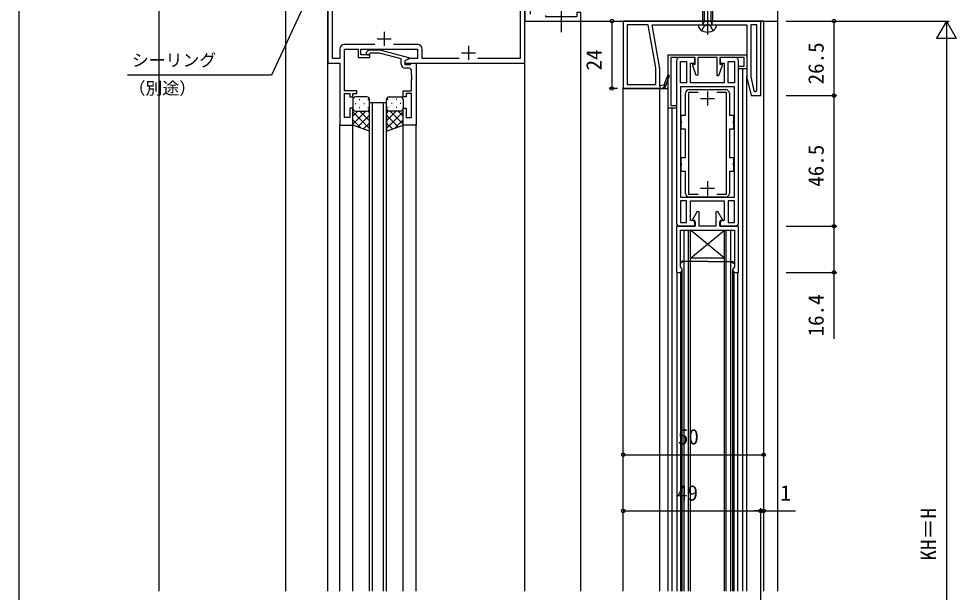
# Model space of a CAD drawing. Units: millimetres, scale not verified. Extents: x -438 to 438, y -381 to 379.
# Drawn here: x -437.5 to -104, y -31.7 to 172.3 of the extents above; entities that cross this region are included whole.
import ezdxf
from ezdxf.enums import TextEntityAlignment as Align

# ---------------------------------------------------------------- set-up
doc = ezdxf.new("R2010")
doc.units = ezdxf.units.MM
doc.header["$LTSCALE"] = 2
for name, color, linetype in [('0-2_YKK_11', 7, 'Continuous'), ('0-3_YKK_12', 2, 'Continuous'), ('0-4_YKK_13', 4, 'Continuous'), ('0-6_YKK_D', 6, 'Continuous'), ('0-7_YKK_ZWAK', 7, 'Continuous'), ('0-8_YSS_K', 3, 'Continuous'), ('0-9_YSS_KE', 3, 'Continuous')]:
    doc.layers.add(name, color=color, linetype=linetype)
doc.styles.add('ＭＳ ゴシック', font='')
doc.styles.get('ＭＳ ゴシック').set_extended_font_data('MS Gothic')

msp = doc.modelspace()

# ---------------------------------------------------------------- linework, layer by layer
at = {"layer": '0-2_YKK_11'}
for p, q in [((-307.504, 167.689), (-307.504, 162.689)), ((-310.004, 165.189), (-305.004, 165.189)), ((-310.855, 163.119), (-321.704, 163.119)), ((-295.574, 163.119), (-304.154, 163.119)), ((-280.004, 160.189), (-275.004, 160.189)), ((-277.504, 162.689), (-277.504, 157.689)), ((-203.504, 157.489), (-203.504, 99.489)), ((-181.504, 99.489), (-181.504, 157.489)), ((-298.734, 154.689), (-299.904, 154.689)), ((-208.516, 147.663), (-207.057, 149.122)), ((-195.004, 143.989), (-190.004, 143.989)), ((-192.504, 146.489), (-192.504, 141.489)), ((-192.504, 114.489), (-192.504, 109.489)), ((-195.004, 111.989), (-190.004, 111.989)), ((-201.719, 85.889), (-201.379, 86.085)), ((-201.129, 85.652), (-201.129, 85.652))]:
    msp.add_line(p, q, dxfattribs=at)
for points in [[(-327.504, 186.489), (-327.504, 156.489), (-323.304, 156.489), (-323.304, 134.489), (-318.704, 134.489), (-318.704, 140.489), (-319.704, 140.489), (-319.704, 137.189), (-321.674, 137.189), (-321.674, 145.689), (-319.704, 145.689), (-319.704, 144.489), (-318.704, 144.489), (-318.704, 145.689), (-317.204, 145.689), (-317.204, 146.689), (-321.674, 146.689), (-321.674, 161.489), (-316.804, 161.489), (-316.804, 158.489), (-312.604, 158.489), (-312.604, 159.489), (-315.804, 159.489), (-315.804, 161.489), (-295.604, 161.489), (-295.604, 158.119), (-298.667, 158.119), (-300.104, 157.289), (-300.104, 156.489), (-257.504, 156.489), (-257.504, 186.489)], [(-323.304, 161.519), (-323.304, 158.119), (-325.874, 158.119), (-325.874, 184.859)], [(-261.229, 186.369), (-261.779, 186.369), (-261.962, 186.489), (-262.046, 186.489), (-262.229, 186.369), (-262.779, 186.369), (-262.962, 186.489), (-266.504, 186.489), (-266.504, 185.489), (-265.413, 184.859), (-259.134, 184.859), (-259.134, 158.119), (-274.154, 158.119)], [(-255.504, 173.989), (-255.504, 186.489), (-257.504, 186.489), (-257.504, 172.989), (-257.504, 171.489)], [(-257.504, 171.489), (-237.504, 171.489), (-237.504, 174.489), (-239.004, 174.489), (-239.004, 172.989), (-250.004, 172.989), (-250.004, 173.489)], [(-173.504, 171.489), (-222.504, 171.489), (-222.504, 147.489), (-209.504, 147.489), (-208.082, 147.74)], [(-209.533, 155.152), (-212.167, 170.089), (-192.963, 170.089), (-192.779, 170.209), (-192.229, 170.209), (-192.046, 170.089), (-178.504, 170.089), (-178.504, 151.705)], [(-178.456, 151.278), (-177.004, 144.989), (-173.504, 144.989), (-173.504, 171.489)], [(-174.904, 146.938), (-174.904, 170.089), (-177.104, 170.089), (-177.104, 151.648), (-175.989, 146.815)], [(-313.728, 160.513), (-312.953, 161.289), (-309.007, 161.289), (-298.904, 158.582), (-298.904, 157.982), (-300.104, 157.289), (-300.104, 155.989), (-298.304, 155.989), (-298.104, 156.189), (-297.804, 156.489), (-296.104, 156.489)], [(-301.404, 156.189), (-301.404, 158.009), (-309.165, 160.089), (-312.456, 160.089), (-312.88, 159.665)], [(-280.855, 158.119), (-293.974, 158.119), (-293.974, 161.519)], [(-182.504, 158.489), (-188.004, 158.489), (-188.004, 156.489), (-186.504, 156.489), (-186.504, 149.489), (-198.504, 149.489), (-198.504, 156.489), (-197.004, 156.489), (-197.004, 158.489), (-202.504, 158.489)], [(-296.104, 156.489), (-296.104, 134.489), (-300.704, 134.489), (-300.704, 140.489), (-299.704, 140.489), (-299.704, 137.189), (-297.734, 137.189), (-297.734, 145.689), (-299.704, 145.689), (-299.704, 144.489), (-300.704, 144.489), (-300.704, 146.689), (-297.734, 146.689), (-297.734, 150.531), (-297.614, 150.714), (-297.614, 151.264), (-297.734, 151.447), (-297.734, 151.531), (-297.614, 151.714), (-297.614, 152.264), (-297.734, 152.447), (-297.734, 153.689)], [(-207.311, 148.395), (-206.019, 152.095), (-206.581, 152.304), (-208.004, 148.689), (-209.504, 148.489), (-209.504, 154.823)], [(-207.311, 148.395), (-206.019, 152.095), (-206.581, 152.304), (-208.004, 148.689), (-209.504, 148.489), (-209.504, 147.489), (-208.082, 147.74)], [(-199.004, 147.089), (-192.963, 147.089), (-192.779, 146.969), (-192.229, 146.969), (-192.046, 147.089), (-186.004, 147.089)], [(-200.304, 110.189), (-200.304, 117.989), (-201.804, 117.989), (-201.804, 120.031), (-201.684, 120.214), (-201.684, 120.764), (-201.804, 120.947), (-201.804, 122.989), (-200.304, 122.989), (-200.304, 132.989), (-201.804, 132.989), (-201.804, 135.031), (-201.684, 135.214), (-201.684, 135.764), (-201.804, 135.947), (-201.804, 137.989), (-200.304, 137.989), (-200.304, 145.789)], [(-195.84, 146.089), (-199.304, 146.089), (-199.304, 109.889), (-195.84, 109.889)], [(-189.168, 109.889), (-185.704, 109.889), (-185.704, 146.089), (-189.168, 146.089)], [(-184.704, 145.789), (-184.704, 137.989), (-183.204, 137.989), (-183.204, 135.947), (-183.324, 135.764), (-183.324, 135.214), (-183.204, 135.031), (-183.204, 132.989), (-184.704, 132.989)], [(-184.704, 132.989), (-184.704, 122.989), (-183.204, 122.989), (-183.204, 120.947), (-183.324, 120.764), (-183.324, 120.214), (-183.204, 120.031), (-183.204, 117.989), (-184.704, 117.989), (-184.704, 110.189)], [(-202.504, 98.489), (-197.004, 98.489), (-197.004, 100.489), (-198.504, 100.489), (-198.504, 107.489), (-186.504, 107.489), (-186.504, 100.489), (-188.004, 100.489), (-188.004, 98.489), (-182.504, 98.489)], [(-186.004, 108.889), (-192.046, 108.889), (-192.229, 109.009), (-192.779, 109.009), (-192.963, 108.889), (-199.004, 108.889)], [(-182.504, 82.089), (-181.504, 82.089), (-181.504, 98.489), (-188.154, 98.489), (-188.154, 100.042), (-187.034, 100.689), (-188.813, 103.771), (-189.554, 103.572), (-189.554, 98.489), (-195.454, 98.489), (-195.454, 103.572), (-196.195, 103.771), (-197.975, 100.689), (-196.854, 100.042), (-196.854, 98.489), (-203.504, 98.489), (-203.504, 82.089), (-202.504, 82.089)], [(-202.104, 97.089), (-182.904, 97.089), (-182.904, 85.889), (-182.904, 85.089), (-182.904, 84.063), (-183.279, 83.579), (-183.504, 83.289), (-183.504, 83.089)], [(-201.504, 83.089), (-201.504, 83.289), (-201.729, 83.579), (-202.104, 84.063), (-202.104, 85.089), (-202.104, 85.889), (-202.104, 97.089)], [(-201.379, 86.085), (-201.719, 85.889), (-201.719, 85.889)], [(-183.29, 85.889), (-201.379, 86.085), (-182.904, 85.889)], [(-182.904, 85.089), (-183.879, 85.652), (-183.629, 86.085), (-183.29, 85.889), (-183.29, 85.889)]]:
    msp.add_lwpolyline(points, dxfattribs=at)
for points in [[(-221.104, 170.089), (-221.104, 148.889), (-210.904, 148.889), (-210.904, 154.866), (-213.588, 170.089)], [(-206.504, 159.489), (-178.504, 159.489), (-178.504, 154.489), (-181.504, 154.489), (-181.504, 155.489), (-179.504, 155.489), (-179.504, 158.489), (-188.104, 158.489), (-188.104, 156.189), (-187.304, 156.189), (-187.304, 155.689), (-188.604, 151.951), (-189.104, 152.035), (-189.104, 158.489), (-195.904, 158.489), (-195.904, 152.24), (-196.471, 152.144), (-197.704, 155.689), (-197.704, 156.189), (-196.904, 156.189), (-196.904, 158.489), (-205.504, 158.489), (-205.504, 141.489), (-203.504, 141.489), (-203.504, 140.489), (-206.504, 140.489)], [(-199.904, 157.089), (-199.904, 149.489), (-202.104, 149.489), (-202.104, 157.089)], [(-182.904, 157.089), (-182.904, 149.489), (-185.104, 149.489), (-185.104, 157.089)], [(-182.904, 108.889), (-182.904, 148.089), (-202.104, 148.089), (-202.104, 108.889)], [(-199.904, 99.889), (-199.904, 107.489), (-202.104, 107.489), (-202.104, 99.889)], [(-182.904, 99.889), (-182.904, 107.489), (-185.104, 107.489), (-185.104, 99.889)]]:
    msp.add_lwpolyline(points, close=True, dxfattribs=at)
for centre, radius, start, end in [((-321.704, 161.519), 1.6, 90.00001, 179.99999), ((-313.304, 160.089), 0.6, 134.99999, 315.00001), ((-295.574, 161.519), 1.6, 0.00001, 89.99999), ((-202.504, 157.489), 1, 90.00001, 179.99999), ((-182.504, 157.489), 1, 0.00001, 89.99999), ((-299.904, 156.189), 1.5, 180.00001, 269.99999), ((-298.734, 153.689), 1, 0.00001, 89.99999), ((-211.404, 154.823), 1.9, 359.99996, 9.99996), ((-176.604, 151.705), 1.9, 180.00003, 192.99466), ((-208.255, 148.724), 1, 279.99997, 340.75469), ((-208.255, 148.724), 1, 279.99997, 340.75469), ((-199.004, 145.789), 1.3, 90.00001, 179.99999), ((-186.004, 145.789), 1.3, 0.00001, 89.99999), ((-175.454, 146.938), 0.549, 192.9946, 359.99999), ((-199.004, 110.189), 1.3, 180.00001, 269.99999), ((-186.004, 110.189), 1.3, 270.00001, 359.99999), ((-202.504, 99.489), 1, 180.00001, 269.99999), ((-182.504, 99.489), 1, 270.00001, 359.99999), ((-201.742, 85.987), 0.376, 195.12324, 15.12326), ((-201.254, 85.868), 0.25, 299.99992, 119.99994), ((-202.504, 83.089), 1, 270.00001, 359.99999), ((-182.504, 83.089), 1, 180.00001, 269.99999)]:
    msp.add_arc(centre, radius, start, end, dxfattribs=at)
at = {"layer": '0-3_YKK_12'}
for p, q in [((-327.504, -31.255), (-327.504, 186.489)), ((-257.504, -31.255), (-257.504, 186.489)), ((-237.504, -31.255), (-237.504, 171.489)), ((-172.504, 171.489), (-174.004, 171.489)), ((-172.504, -31.255), (-172.504, 171.489)), ((-167.504, -31.255), (-167.504, 171.489)), ((-179.904, -31.255), (-179.904, 154.489)), ((-178.504, -31.255), (-178.504, 151.989)), ((-222.504, -31.255), (-222.504, 147.987)), ((-209.504, 147.489), (-222.504, 147.489)), ((-209.504, -31.255), (-209.504, 147.489)), ((-209.504, 147.489), (-206.504, 147.489)), ((-312.704, 142.49), (-306.704, 142.49)), ((-312.704, -31.255), (-312.704, 142.49)), ((-311.704, -31.255), (-311.704, 142.49)), ((-307.704, -31.255), (-307.704, 142.49)), ((-306.704, -31.255), (-306.704, 142.49)), ((-206.504, -31.255), (-206.504, 140.789)), ((-205.104, -31.255), (-205.104, 140.489)), ((-323.304, -31.255), (-323.304, 134.789)), ((-318.704, -31.255), (-318.704, 134.989)), ((-300.704, -31.255), (-300.704, 134.789)), ((-296.104, -31.255), (-296.104, 134.789)), ((-200.813, 97.089), (-184.196, 97.089)), ((-200.813, -31.255), (-200.813, 97.089)), ((-199.213, -31.255), (-199.213, 97.089)), ((-186.496, 87.089), (-198.513, 97.089)), ((-198.513, -31.255), (-198.513, 97.089)), ((-186.496, -31.255), (-186.496, 97.089)), ((-185.796, -31.255), (-185.796, 97.089)), ((-184.196, -31.255), (-184.196, 97.089)), ((-203.304, -31.255), (-203.304, 82.106)), ((-202.004, -31.255), (-202.004, 82.223)), ((-201.513, -31.255), (-201.513, 82.959)), ((-183.496, -31.255), (-183.496, 82.959)), ((-183.004, -31.255), (-183.004, 82.223)), ((-181.704, -31.255), (-181.704, 82.106))]:
    msp.add_line(p, q, dxfattribs=at)
msp.add_lwpolyline([(-186.496, 87.089), (-198.513, 87.089), (-186.496, 97.089)], dxfattribs=at)
at = {"layer": '0-4_YKK_13'}
for p, q in [((-192.504, 190.867), (-192.504, 166.714)), ((-194.25, 186.063), (-194.25, 171.489)), ((-193.722, 186.063), (-193.722, 171.489)), ((-191.287, 186.063), (-191.287, 171.489)), ((-190.758, 186.063), (-190.758, 171.489)), ((-244.504, 179.927), (-244.504, 167.556)), ((-195.754, 170.089), (-194.584, 170.089)), ((-194.25, 171.489), (-190.758, 171.489)), ((-194.25, 171.489), (-194.093, 170.685)), ((-193.722, 171.489), (-194.114, 170.417)), ((-191.287, 171.489), (-190.894, 170.417)), ((-190.758, 171.489), (-190.915, 170.685)), ((-318.704, 143.489), (-318.704, 140.489)), ((-313.704, 144.489), (-317.704, 144.489)), ((-316.369, 143.54), (-316.169, 143.54)), ((-313.339, 143.54), (-313.139, 143.54)), ((-312.704, 140.489), (-312.704, 143.489)), ((-306.704, 140.489), (-306.704, 143.489)), ((-306.069, 143.54), (-306.269, 143.54)), ((-305.704, 144.489), (-301.704, 144.489)), ((-303.039, 143.54), (-303.239, 143.54)), ((-300.704, 143.489), (-300.704, 140.489)), ((-317.784, 142.125), (-317.584, 142.125)), ((-316.369, 140.71), (-316.169, 140.71)), ((-314.754, 142.125), (-314.554, 142.125)), ((-313.339, 140.71), (-313.139, 140.71)), ((-312.704, 132.346), (-312.704, 140.489)), ((-306.704, 140.489), (-306.704, 132.346)), ((-306.069, 140.71), (-306.269, 140.71)), ((-304.654, 142.125), (-304.854, 142.125)), ((-303.039, 140.71), (-303.239, 140.71)), ((-301.624, 142.125), (-301.824, 142.125)), ((-314.084, 139.489), (-318.704, 134.869)), ((-316.912, 139.489), (-318.704, 137.697)), ((-318.704, 139.221), (-312.704, 133.221)), ((-317.704, 139.489), (-314.104, 139.489)), ((-317.304, 139.489), (-313.704, 139.489)), ((-312.704, 138.04), (-316.9, 133.844)), ((-316.144, 139.489), (-312.704, 136.049)), ((-313.372, 139.546), (-312.704, 138.877)), ((-306.036, 139.545), (-306.704, 138.877)), ((-303.264, 139.489), (-306.704, 136.049)), ((-300.704, 139.221), (-306.704, 133.221)), ((-306.704, 138.04), (-302.508, 133.844)), ((-302.104, 139.489), (-305.704, 139.489)), ((-305.325, 139.489), (-300.704, 134.869)), ((-301.704, 139.489), (-305.304, 139.489)), ((-302.496, 139.489), (-300.704, 137.697)), ((-318.704, 136.392), (-315.743, 133.431)), ((-312.704, 135.212), (-314.816, 133.1)), ((-306.704, 135.212), (-304.592, 133.1)), ((-300.704, 136.392), (-303.665, 133.431))]:
    msp.add_line(p, q, dxfattribs=at)
for points in [[(-194.584, 170.089), (-190.425, 170.089), (-189.254, 170.089)], [(-194.454, 168.096), (-193.649, 169.725), (-192.504, 170.334)], [(-190.554, 168.096), (-191.359, 169.725), (-192.504, 170.334)], [(-312.704, 132.346), (-318.704, 134.489), (-318.704, 140.489)], [(-306.704, 132.346), (-300.704, 134.489), (-300.704, 140.489)]]:
    msp.add_lwpolyline(points, dxfattribs=at)
for centre, radius, start, end in [((-193.654, 170.076), 2.1, 179.66349, 232.75111), ((-194.584, 170.589), 0.5, 270, 11.05172), ((-190.425, 170.589), 0.5, 168.94828, 270), ((-191.354, 170.076), 2.1, 307.24778, 0.33964), ((-192.504, 171.589), 4, 232.75222, 307.24778), ((-317.704, 143.489), 1, 90, 180), ((-313.704, 143.489), 1, 0, 90), ((-305.704, 143.489), 1, 90, 180), ((-301.704, 143.489), 1, 0, 90), ((-317.704, 140.489), 1, 180, 270), ((-317.704, 140.489), 1, 180, 270), ((-313.704, 140.489), 1, 270, 0), ((-313.704, 140.489), 1, 270, 0), ((-305.704, 140.489), 1, 180, 270), ((-305.704, 140.489), 1, 180, 270), ((-301.704, 140.489), 1, 270, 0), ((-301.704, 140.489), 1, 270, 0)]:
    msp.add_arc(centre, radius, start, end, dxfattribs=at)
at = {"layer": '0-6_YKK_D'}
for p, q in [((-226.504, 171.489), (-226.504, 147.489)), ((-164.504, 171.489), (-106.504, 171.489)), ((-164.504, 171.489), (-146.504, 171.489)), ((-147.504, 171.489), (-147.504, 144.989)), ((-107.504, 171.489), (-111.004, 165.427)), ((-107.504, 171.489), (-104.004, 165.427)), ((-107.504, 171.489), (-107.504, 159.364)), ((-111.004, 165.427), (-104.004, 165.427)), ((-107.504, 164.489), (-107.504, -173.924)), ((-224.504, 147.489), (-227.504, 147.489)), ((-164.504, 144.989), (-146.504, 144.989)), ((-164.504, 144.989), (-146.504, 144.989)), ((-147.504, 144.989), (-147.504, 98.489)), ((-164.504, 98.489), (-146.504, 98.489)), ((-164.504, 98.489), (-146.504, 98.489)), ((-164.504, 82.089), (-146.504, 82.089)), ((-222.504, 17.245), (-172.504, 17.245)), ((-222.504, -2.755), (-173.504, -2.755)), ((-173.504, -2.755), (-176.054, -2.755)), ((-173.504, -157.924), (-173.504, -1.755)), ((-173.504, -2.755), (-172.504, -2.755)), ((-172.504, -2.755), (-161.146, -2.755))]:
    msp.add_line(p, q, dxfattribs=at)
for points in [[(-334.607, 180.022), (-335.685, 177.711), (-347.568, 152.228), (-398.859, 152.228)], [(-147.504, 98.489), (-147.504, 82.089), (-147.504, 58.451)]]:
    msp.add_lwpolyline(points, dxfattribs=at)
for centre in [(-226.504, 171.489), (-147.504, 171.489), (-226.504, 147.489), (-147.504, 144.989), (-147.504, 144.989), (-147.504, 98.489), (-147.504, 98.489), (-147.504, 82.089), (-222.504, 17.245), (-172.504, 17.245), (-222.504, -2.755), (-173.504, -2.755), (-173.504, -2.755), (-172.504, -2.755)]:
    msp.add_circle(centre, 0.637, dxfattribs=at)
at = {"layer": '0-7_YKK_ZWAK'}
msp.add_line((-437.5, 344), (-437.5, -381), dxfattribs=at)
at = {"layer": '0-8_YSS_K'}
for p, q in [((-387.502, -31.255), (-387.502, 176.49)), ((-342.502, -31.255), (-342.502, 176.49))]:
    msp.add_line(p, q, dxfattribs=at)
at = {"layer": '0-9_YSS_KE'}
for p, q in [((-167.504, 171.489), (-167.504, 196.489)), ((-237.504, 171.489), (-237.504, 174.489)), ((-237.504, 171.489), (-167.504, 171.489))]:
    msp.add_line(p, q, dxfattribs=at)

# ---------------------------------------------------------------- texts
at = {"layer": '0-6_YKK_D', "style": 'ＭＳ ゴシック'}
for s, p in [('26.5', (-149.504, 148.949)), ('24', (-228.504, 153.928)), ('46.5', (-149.504, 112.534)), ('16.4', (-149.504, 59.3)), ('KH＝H', (-109.504, -20.421))]:
    msp.add_text(s, height=5.499, rotation=90, dxfattribs=at).set_placement(p, align=Align.BOTTOM_LEFT)
for s, height, p in [('シーリング', 4.399, (-397.258, 154.052)), ('（別途）', 4.399, (-398.417, 144.067)), ('50', 5.499, (-203.044, 19.245)), ('49', 5.499, (-203.352, -0.755)), ('1', 5.499, (-166.555, -0.755))]:
    msp.add_text(s, height=height, dxfattribs=at).set_placement(p, align=Align.BOTTOM_LEFT)

doc.saveas('drawing.dxf')
